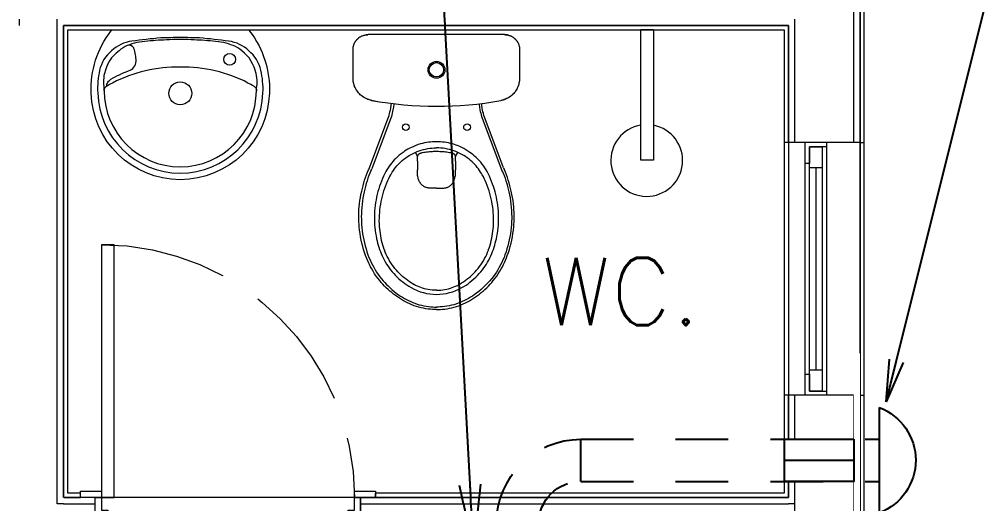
# Model space of a CAD drawing. Header units: millimetres. Extents: x 188.6 to 263.2, y 40.1 to 120.1.
# Drawn here: x 214.279 to 216.567, y 56.187 to 57.337 of the extents above; entities that cross this region are included whole.
import ezdxf

# ---------------------------------------------------------------- set-up
doc = ezdxf.new("R2010")
doc.units = ezdxf.units.MM
doc.set_wipeout_variables(frame=1)
for name, pattern in [('DASHDOT2', [0.5, 0.25, -0.125, 0, -0.125]), ('HIDDEN2', [0.1875, 0.125, -0.0625]), ('Linha Tracejada 3_1', [400, 300, -100]), ('Wipeout_Contour', [1000, 0, -1000])]:
    doc.linetypes.add(name, pattern=pattern)
for name, color, linetype in [('ARQ', 8, 'Continuous'), ('ARQ-BASE', 8, 'Continuous'), ('DET-TXT', 7, 'Continuous'), ('EXAUSTÃO-AQUECEDOR', 244, 'HIDDEN2'), ('GAS-PONTO', 202, 'Continuous'), ('GAS-TEXTO', 7, 'Continuous'), ('Janelas ARCHICAD', 7, 'Continuous'), ('Portas ARCHICAD', 7, 'Continuous'), ('SAN-EIXOS', 8, 'DASHDOT2')]:
    doc.layers.add(name, color=color, linetype=linetype)
doc.styles.add('60-100', font='romans.shx', dxfattribs={"height": 0.16})
doc.styles.add('60-50', font='romans.shx', dxfattribs={"height": 0.08})
doc.styles.add('60-75', font='romans.shx', dxfattribs={"height": 0.12})
doc.dimstyles.new('SETAS50', dxfattribs={"dimtxt": 0.08, "dimasz": 0.1, "dimexe": 0.15, "dimexo": 0, "dimgap": 0.1, "dimtad": 1, "dimzin": 10, "dimdsep": 46, "dimtxsty": '60-50', "dimblk1": 'OPEN', "dimblk2": 'OPEN', "dimsah": 1, "dimcen": 0, "dimclrd": 244, "dimclre": 8, "dimclrt": 2, "dimadec": 0, "dimazin": 0, "dimtfac": 1, "dimtix": 1, "dimtmove": 2, "dimatfit": 3, "dimldrblk": 'OPEN', "dimfxl": 0.15, "dimtolj": 1, "dimtzin": 6, "dimarcsym": 0})
doc.dimstyles.new('SETAS75', dxfattribs={"dimtxt": 0.16, "dimasz": 0.15, "dimexe": 0.15, "dimexo": 0, "dimgap": 0.1, "dimtad": 1, "dimzin": 10, "dimdsep": 46, "dimtxsty": '60-100', "dimblk1": 'OPEN', "dimblk2": 'OPEN', "dimsah": 1, "dimcen": 0, "dimclrd": 244, "dimclre": 244, "dimclrt": 7, "dimadec": 0, "dimazin": 0, "dimtfac": 1, "dimtix": 1, "dimtmove": 2, "dimatfit": 3, "dimldrblk": 'OPEN', "dimfxl": 0.15, "dimtolj": 1, "dimtzin": 6, "dimarcsym": 0})

# ---------------------------------------------------------------- blocks, each defined once
blk = doc.blocks.new('Janela 21')
at = {"layer": 'Janelas ARCHICAD', "color": 8, "linetype": 'Continuous', "lineweight": 0}
for p, q in [((-300, 80), (300, 80)), ((-300, 80), (-300, 65)), ((300, 80), (300, 65)), ((-300, 65), (-300, 0)), ((300, 65), (300, 0)), ((-300, 0), (-290, 0)), ((-300, 0), (-300, -50)), ((-300, 0), (-300, -50)), ((-290, 0), (-290, -40)), ((-290, 0), (290, 0)), ((290, -40), (290, 0)), ((290, 0), (300, 0)), ((300, 0), (300, -50)), ((300, 0), (300, -50)), ((-290, -10), (-240, -10)), ((-290, -40), (-290, -10)), ((-240, -10), (240, -10)), ((-240, -10), (-240, -40)), ((-240, -10), (240, -10)), ((240, -40), (240, -10)), ((240, -10), (290, -10)), ((290, -10), (290, -40)), ((-290, -40), (-250, -40)), ((-240, -40), (-290, -40)), ((-250, -40), (-250, -50)), ((-240, -25), (240, -25)), ((240, -40), (-240, -40)), ((290, -40), (240, -40)), ((250, -50), (250, -40)), ((250, -40), (290, -40)), ((-250, -50), (-300, -50)), ((-300, -50), (-300, -75)), ((250, -50), (-250, -50)), ((300, -50), (250, -50)), ((300, -50), (300, -75)), ((-300, -75), (-300, -90)), ((-300, -90), (300, -90)), ((300, -75), (300, -90))]:
    blk.add_line(p, q, dxfattribs=at)
blk = doc.blocks.new('Vão de Janela Simples_2')
at = {"layer": 'Janelas ARCHICAD', "color": 8, "linetype": 'Continuous', "lineweight": 0}
for p, q in [((-300, 0), (-300, 10)), ((-300, 10), (300, 10)), ((-300, 0), (300, 0)), ((300, 0), (300, 10))]:
    blk.add_line(p, q, dxfattribs=at)
blk = doc.blocks.new('Porta 21_4')
at = {"layer": 'Portas ARCHICAD', "color": 8, "linetype": 'Continuous', "lineweight": 0}
for p, q in [((270, 0), (270, 600)), ((270, 600), (300, 600)), ((300, 600), (300, 0)), ((-300, 15), (-350, 15)), ((-350, 15), (-350, 0)), ((-350, 0), (-300, 0)), ((-315, 0), (-350, 0)), ((-315, 0), (-350, 0)), ((-315, 0), (315, 0)), ((-300, 0), (-315, 0)), ((-315, 0), (-315, -120)), ((-315, -15), (-315, 0)), ((-315, -15), (-315, 0)), ((-300, 0), (-300, 15)), ((-300, -30), (-300, 0)), ((300, 0), (270, 0)), ((350, 15), (300, 15)), ((300, 15), (300, 0)), ((300, 0), (350, 0)), ((315, 0), (300, 0)), ((300, 0), (300, -30)), ((315, -120), (315, 0)), ((315, -15), (315, 0)), ((315, -15), (315, 0)), ((315, 0), (350, 0)), ((315, 0), (350, 0)), ((350, 0), (350, 15)), ((-315, -105), (-315, -15)), ((-315, -105), (-315, -15)), ((315, -105), (315, -15)), ((315, -105), (315, -15)), ((-285, -30), (-300, -30)), ((-285, -120), (-285, -30)), ((300, -30), (285, -30)), ((285, -30), (285, -120)), ((-315, -120), (-315, -105)), ((-315, -120), (-315, -105)), ((315, -120), (315, -105)), ((315, -120), (315, -105)), ((-300, -120), (-350, -120)), ((-350, -120), (-350, -135)), ((-315, -120), (-350, -120)), ((-315, -120), (-350, -120)), ((-350, -135), (-300, -135)), ((-315, -120), (-285, -120)), ((-300, -135), (-300, -120)), ((285, -120), (315, -120)), ((350, -120), (300, -120)), ((300, -120), (300, -135)), ((300, -135), (350, -135)), ((315, -120), (350, -120)), ((315, -120), (350, -120)), ((350, -135), (350, -120))]:
    blk.add_line(p, q, dxfattribs=at)
at = {"layer": 'Portas ARCHICAD', "color": 8, "linetype": 'Linha Tracejada 3_1', "lineweight": 0}
blk.add_arc((300, 0), 600, 90, 180, dxfattribs=at)
blk = doc.blocks.new('Vão de Porta Simples')
at = {"layer": 'Portas ARCHICAD', "color": 7, "linetype": 'Continuous', "lineweight": 0}
for p, q in [((-350, 0), (-350, 10)), ((350, 0), (350, 10))]:
    blk.add_line(p, q, dxfattribs=at)
blk = doc.blocks.new('Vão de Janela Simples_10')
at = {"layer": 'Janelas ARCHICAD', "color": 8, "linetype": 'Continuous', "lineweight": 0}
for p, q in [((-300, 0), (-300, -10)), ((-300, 0), (300, 0)), ((300, 0), (300, -10)), ((-300, -10), (300, -10))]:
    blk.add_line(p, q, dxfattribs=at)
blk = doc.blocks.new('arq-3pav')
at = {"layer": 'ARQ', "color": 8, "linetype": 'Continuous', "lineweight": 0}
for p, q in [((10.0971, 17.0433), (10.0971, 17.0433)), ((10.4225, 17.0437), (10.0984, 17.0437)), ((10.4224, 17.0433), (10.4224, 17.0433)), ((10.4225, 17.0437), (10.4225, 17.0433)), ((10.0623, 16.9405), (10.0623, 17.0085)), ((10.0623, 17.0085), (10.0623, 17.0085)), ((10.0623, 16.9405), (10.0623, 17.0085)), ((10.4573, 17.0085), (10.4573, 16.9401)), ((10.4573, 17.0085), (10.4573, 17.0085)), ((10.4573, 17.0085), (10.4573, 16.9401)), ((10.0623, 16.9405), (10.0623, 16.9405)), ((10.4573, 16.9401), (10.4573, 16.9401)), ((10.1063, 16.8876), (10.1063, 16.8876)), ((10.4131, 16.8871), (10.4131, 16.8872)), ((10.1012, 16.7275), (10.145, 16.8435)), ((10.4192, 16.7275), (10.3754, 16.8435)), ((10.1506, 16.8414), (10.1067, 16.7254)), ((10.3698, 16.8414), (10.4137, 16.7254)), ((10.2602, 16.7745), (10.2602, 16.7748)), ((11.1853, 16.7876), (11.1353, 16.7876)), ((10.215, 16.7544), (10.2105, 16.7642)), ((10.215, 16.747), (10.215, 16.7544)), ((10.3054, 16.7544), (10.3107, 16.7638)), ((10.3054, 16.747), (10.3054, 16.7544)), ((10.215, 16.747), (10.215, 16.7468)), ((10.215, 16.7468), (10.215, 16.747)), ((10.215, 16.7434), (10.215, 16.7468)), ((10.215, 16.7434), (10.215, 16.7229)), ((10.3054, 16.747), (10.3054, 16.7468)), ((10.3054, 16.7468), (10.3054, 16.747)), ((10.3054, 16.7434), (10.3054, 16.7468)), ((10.3054, 16.7434), (10.3054, 16.7229)), ((10.7749, 16.7453), (10.7449, 16.7453)), ((10.1496, 16.7073), (10.1497, 16.7076)), ((10.1499, 16.7074), (10.1498, 16.7071)), ((10.215, 16.7153), (10.215, 16.7229)), ((10.3054, 16.7153), (10.3054, 16.7229)), ((10.3706, 16.7071), (10.3705, 16.7074)), ((10.3708, 16.7073), (10.3707, 16.7076)), ((10.4215, 16.7236), (10.4216, 16.7236)), ((10.2602, 16.6793), (10.2446, 16.6793)), ((10.2602, 16.6793), (10.2758, 16.6793)), ((10.1369, 16.5322), (10.1368, 16.5325)), ((10.1369, 16.5325), (10.137, 16.5322)), ((10.3834, 16.5322), (10.3835, 16.5325)), ((10.3835, 16.5322), (10.3837, 16.5325)), ((10.2053, 16.4512), (10.2049, 16.4515)), ((10.205, 16.4516), (10.2054, 16.4513)), ((10.2602, 16.4367), (10.2602, 16.4368)), ((10.2602, 16.4367), (10.2602, 16.4367)), ((10.315, 16.4514), (10.3154, 16.4516)), ((10.3151, 16.4512), (10.3155, 16.4515)), ((11.1853, 16.1876), (11.1353, 16.1876))]:
    blk.add_line(p, q, dxfattribs=at)
at = {"layer": 'ARQ', "color": 8, "linetype": 'Continuous', "lineweight": 0, "flags": 128}
blk.add_lwpolyline([(9.6523, 16.7145), (9.6722, 16.7156), (9.6909, 16.7183), (9.7097, 16.7233), (9.7274, 16.7294), (9.7439, 16.7377), (9.7599, 16.747), (9.7748, 16.7581), (9.7886, 16.7702), (9.8013, 16.784), (9.8129, 16.7984), (9.8229, 16.8144), (9.8311, 16.8309), (9.8378, 16.8486), (9.8433, 16.8668), (9.8466, 16.8856), (9.8482, 16.9054), (9.8488, 16.9121), (9.8488, 16.9192), (9.8482, 16.9259), (9.8477, 16.9325), (9.8471, 16.9391), (9.846, 16.9457), (9.8449, 16.9524), (9.8438, 16.959), (9.8422, 16.9656), (9.8394, 16.9722), (9.8366, 16.9783), (9.8333, 16.9844), (9.8295, 16.9899), (9.8251, 16.9954), (9.8201, 17.0004), (9.8151, 17.0053), (9.8102, 17.0098), (9.8046, 17.0136), (9.7991, 17.0169), (9.793, 17.0202), (9.787, 17.023), (9.7804, 17.0252), (9.7737, 17.0269), (9.7671, 17.028), (9.7588, 17.0291), (9.75, 17.0302), (9.7417, 17.0313), (9.7329, 17.0324), (9.7241, 17.0335), (9.7152, 17.034), (9.7069, 17.0352), (9.6981, 17.0357), (9.6926, 17.0357), (9.6871, 17.0363), (9.681, 17.0363), (9.6755, 17.0363), (9.6694, 17.0368), (9.6639, 17.0368), (9.6578, 17.0368), (9.6523, 17.0368), (9.6468, 17.0368), (9.6407, 17.0368), (9.6352, 17.0368), (9.6297, 17.0363), (9.6236, 17.0363), (9.6181, 17.0363), (9.612, 17.0357), (9.6065, 17.0357), (9.5977, 17.0352), (9.5894, 17.034), (9.5806, 17.0335), (9.5717, 17.0324), (9.5629, 17.0313), (9.5546, 17.0302), (9.5458, 17.0291), (9.5375, 17.028), (9.5309, 17.0269), (9.5243, 17.0252), (9.5176, 17.023), (9.5116, 17.0202), (9.5055, 17.0169), (9.5, 17.0136), (9.4944, 17.0098), (9.4895, 17.0053), (9.4845, 17.0004), (9.4795, 16.9954), (9.4751, 16.9899), (9.4713, 16.9844), (9.468, 16.9783), (9.4652, 16.9722), (9.4624, 16.9656), (9.4608, 16.959), (9.4597, 16.9524), (9.4586, 16.9457), (9.4575, 16.9391), (9.4569, 16.9325), (9.4564, 16.9259), (9.4558, 16.9192), (9.4558, 16.9121), (9.4564, 16.9054), (9.458, 16.8856), (9.4613, 16.8668), (9.4669, 16.8486), (9.4735, 16.8309), (9.4818, 16.8144), (9.4917, 16.7984), (9.5033, 16.784), (9.516, 16.7702), (9.5298, 16.7581), (9.5447, 16.747), (9.5607, 16.7377), (9.5772, 16.7294), (9.5949, 16.7233), (9.6137, 16.7183), (9.6324, 16.7156)], close=True, dxfattribs=at)
for points in [[(9.8267, 16.9209), (9.8273, 16.9209), (9.8278, 16.9209), (9.8278, 16.9203), (9.8284, 16.9203), (9.8306, 16.9181), (9.8322, 16.9159), (9.8328, 16.9132), (9.8328, 16.9104), (9.8333, 16.9154), (9.8339, 16.9203), (9.8344, 16.9259), (9.8344, 16.9308), (9.8344, 16.9358), (9.8339, 16.9413), (9.8333, 16.9463), (9.8322, 16.9513), (9.83, 16.959), (9.8273, 16.9667), (9.824, 16.9744), (9.8201, 16.9816), (9.8157, 16.9882), (9.8102, 16.9943), (9.8046, 16.9998), (9.798, 17.0053), (9.7936, 17.0087), (9.7886, 17.012), (9.7831, 17.0153), (9.7781, 17.0175), (9.7726, 17.0197), (9.7671, 17.0219), (9.761, 17.0236), (9.7555, 17.0247), (9.7489, 17.0258), (9.7428, 17.0263), (9.7362, 17.0274), (9.7296, 17.028), (9.7235, 17.0285), (9.7169, 17.0291), (9.7108, 17.0296), (9.7042, 17.0302), (9.6976, 17.0307), (9.6915, 17.0307), (9.6849, 17.0313), (9.6782, 17.0313), (9.6716, 17.0318), (9.6655, 17.0318), (9.6589, 17.0318), (9.6523, 17.0318), (9.6457, 17.0318), (9.6391, 17.0318), (9.633, 17.0318), (9.6264, 17.0313), (9.6197, 17.0313), (9.6131, 17.0307), (9.607, 17.0307), (9.6004, 17.0302), (9.5938, 17.0296), (9.5877, 17.0291), (9.5811, 17.0285), (9.575, 17.028), (9.5684, 17.0274), (9.5618, 17.0263), (9.5557, 17.0258), (9.5491, 17.0247), (9.5436, 17.0236), (9.5375, 17.0219), (9.532, 17.0197), (9.5265, 17.0175), (9.5215, 17.0153), (9.5165, 17.012), (9.5116, 17.0087), (9.5071, 17.0053), (9.5005, 16.9998), (9.4944, 16.9943), (9.4895, 16.9882), (9.4845, 16.9816), (9.4806, 16.9744), (9.4773, 16.9667), (9.4746, 16.959), (9.4724, 16.9513), (9.4713, 16.9463), (9.4707, 16.9413), (9.4702, 16.9358), (9.4702, 16.9308), (9.4702, 16.9259), (9.4707, 16.9203), (9.4713, 16.9154), (9.4718, 16.9104), (9.4718, 16.9132), (9.4724, 16.9159), (9.474, 16.9181), (9.4762, 16.9203), (9.4768, 16.9203), (9.4773, 16.9209), (9.4779, 16.9209)], [(10.0623, 17.0085), (10.0624, 17.0119), (10.0629, 17.0153), (10.0638, 17.0186), (10.0649, 17.0218), (10.0664, 17.0249), (10.0681, 17.0278), (10.0702, 17.0306), (10.0725, 17.0331), (10.075, 17.0354), (10.0778, 17.0375), (10.0807, 17.0392), (10.0838, 17.0407), (10.087, 17.0418), (10.0904, 17.0427), (10.0937, 17.0432), (10.0971, 17.0433)], [(10.0623, 17.0085), (10.0623, 17.0092), (10.0623, 17.0106), (10.0624, 17.012), (10.0626, 17.0134), (10.0628, 17.0147), (10.0631, 17.0161), (10.0634, 17.0174), (10.0638, 17.0187), (10.0642, 17.02), (10.0647, 17.0213), (10.0652, 17.0226), (10.0658, 17.0238), (10.0664, 17.0251), (10.0671, 17.0263), (10.0678, 17.0274), (10.0686, 17.0286), (10.0694, 17.0297), (10.0703, 17.0307), (10.0712, 17.0318), (10.0721, 17.0328), (10.0731, 17.0338), (10.0741, 17.0347), (10.0751, 17.0356), (10.0762, 17.0364), (10.0773, 17.0372), (10.0785, 17.038), (10.0797, 17.0387), (10.0809, 17.0393), (10.0821, 17.04), (10.0833, 17.0405), (10.0846, 17.041), (10.0859, 17.0415), (10.0872, 17.0419), (10.0886, 17.0423), (10.0899, 17.0426), (10.0912, 17.0429), (10.0926, 17.0431), (10.094, 17.0432), (10.0954, 17.0433), (10.0967, 17.0433), (10.0971, 17.0433)], [(10.4224, 17.0433), (10.4258, 17.0432), (10.4292, 17.0427), (10.4325, 17.0418), (10.4357, 17.0407), (10.4388, 17.0392), (10.4418, 17.0375), (10.4445, 17.0354), (10.4471, 17.0331), (10.4494, 17.0306), (10.4514, 17.0278), (10.4532, 17.0249), (10.4546, 17.0218), (10.4558, 17.0186), (10.4566, 17.0153), (10.4571, 17.0119), (10.4573, 17.0085)], [(10.4224, 17.0433), (10.4232, 17.0433), (10.4245, 17.0433), (10.4259, 17.0432), (10.4273, 17.043), (10.4287, 17.0428), (10.43, 17.0425), (10.4313, 17.0422), (10.4327, 17.0418), (10.434, 17.0414), (10.4353, 17.0409), (10.4365, 17.0404), (10.4378, 17.0398), (10.439, 17.0392), (10.4402, 17.0385), (10.4414, 17.0378), (10.4425, 17.037), (10.4436, 17.0362), (10.4447, 17.0353), (10.4457, 17.0344), (10.4467, 17.0335), (10.4477, 17.0325), (10.4486, 17.0315), (10.4495, 17.0305), (10.4504, 17.0294), (10.4512, 17.0283), (10.4519, 17.0271), (10.4526, 17.0259), (10.4533, 17.0247), (10.4539, 17.0235), (10.4545, 17.0223), (10.455, 17.021), (10.4554, 17.0197), (10.4559, 17.0184), (10.4562, 17.0171), (10.4565, 17.0157), (10.4568, 17.0144), (10.457, 17.013), (10.4572, 17.0116), (10.4572, 17.0102), (10.4573, 17.0089), (10.4573, 17.0085)], [(9.4779, 16.9209), (9.4779, 16.9237), (9.4784, 16.9259), (9.4795, 16.9286), (9.4806, 16.9308), (9.4818, 16.933), (9.484, 16.9347), (9.4856, 16.9364), (9.4878, 16.938), (9.4928, 16.9408), (9.4978, 16.9435), (9.5033, 16.9463), (9.5082, 16.9485), (9.5138, 16.9513), (9.5193, 16.9535), (9.5243, 16.9551), (9.5298, 16.9573), (9.5336, 16.959), (9.5369, 16.9606), (9.5397, 16.9634), (9.5425, 16.9662), (9.5441, 16.9695), (9.5458, 16.9728), (9.5469, 16.9766), (9.5474, 16.9805), (9.5474, 16.9844), (9.5469, 16.9882), (9.5469, 16.9921), (9.5463, 16.996), (9.5452, 16.9998), (9.5447, 17.0037), (9.5436, 17.0076), (9.5425, 17.0109), (9.5419, 17.0114), (9.5419, 17.012), (9.5419, 17.0125), (9.5414, 17.0131), (9.5386, 17.0158), (9.5347, 17.018), (9.5309, 17.0186), (9.527, 17.018)], [(9.8267, 16.9209), (9.8234, 16.9231), (9.8201, 16.9253), (9.8168, 16.927), (9.8129, 16.9286), (9.8035, 16.9336), (9.7942, 16.938), (9.7842, 16.9419), (9.7748, 16.9457), (9.7649, 16.949), (9.755, 16.9524), (9.745, 16.9551), (9.7351, 16.9579), (9.7246, 16.9601), (9.7147, 16.9617), (9.7042, 16.9634), (9.6937, 16.9651), (9.6838, 16.9656), (9.6733, 16.9667), (9.6628, 16.9667), (9.6523, 16.9667), (9.6418, 16.9667), (9.6313, 16.9667), (9.6208, 16.9656), (9.6109, 16.9651), (9.6004, 16.9634), (9.5899, 16.9617), (9.58, 16.9601), (9.5695, 16.9579), (9.5596, 16.9551), (9.5496, 16.9524), (9.5397, 16.949), (9.5298, 16.9457), (9.5204, 16.9419), (9.5105, 16.938), (9.5011, 16.9336), (9.4917, 16.9286), (9.4878, 16.927), (9.4845, 16.9253), (9.4812, 16.9231), (9.4779, 16.9209)], [(10.1063, 16.8876), (10.1033, 16.8883), (10.1004, 16.8891), (10.0975, 16.89), (10.0947, 16.8912), (10.092, 16.8924), (10.0893, 16.8939), (10.0867, 16.8954), (10.0842, 16.8972), (10.0818, 16.899), (10.0795, 16.901), (10.0774, 16.9031), (10.0753, 16.9054), (10.0734, 16.9077), (10.0717, 16.9102), (10.07, 16.9127), (10.0685, 16.9153), (10.0672, 16.918), (10.066, 16.9208), (10.065, 16.9236), (10.0641, 16.9265), (10.0634, 16.9295), (10.0629, 16.9324), (10.0625, 16.9354), (10.0623, 16.9384), (10.0623, 16.9405)], [(10.1063, 16.8876), (10.1061, 16.8877), (10.1044, 16.888), (10.1027, 16.8884), (10.101, 16.8889), (10.0994, 16.8894), (10.0978, 16.8899), (10.0962, 16.8905), (10.0946, 16.8912), (10.0931, 16.8919), (10.0915, 16.8926), (10.09, 16.8934), (10.0885, 16.8943), (10.0871, 16.8952), (10.0856, 16.8961), (10.0843, 16.8971), (10.0829, 16.8981), (10.0816, 16.8992), (10.0803, 16.9003), (10.079, 16.9015), (10.0778, 16.9027), (10.0766, 16.9039), (10.0755, 16.9052), (10.0744, 16.9065), (10.0733, 16.9078), (10.0723, 16.9092), (10.0713, 16.9106), (10.0704, 16.912), (10.0695, 16.9135), (10.0687, 16.9149), (10.0679, 16.9165), (10.0672, 16.918), (10.0665, 16.9196), (10.0659, 16.9211), (10.0653, 16.9228), (10.0647, 16.9244), (10.0642, 16.926), (10.0638, 16.9277), (10.0634, 16.9293), (10.0631, 16.931), (10.0628, 16.9327), (10.0626, 16.9344), (10.0624, 16.9361), (10.0623, 16.9378), (10.0623, 16.9395), (10.0623, 16.9405)], [(10.4573, 16.9401), (10.4572, 16.9371), (10.4569, 16.934), (10.4565, 16.931), (10.4559, 16.9281), (10.4552, 16.9251), (10.4542, 16.9223), (10.4532, 16.9194), (10.4519, 16.9167), (10.4505, 16.914), (10.449, 16.9114), (10.4473, 16.9088), (10.4455, 16.9064), (10.4435, 16.9041), (10.4414, 16.902), (10.4392, 16.8999), (10.4369, 16.8979), (10.4345, 16.8961), (10.432, 16.8945), (10.4294, 16.8929), (10.4267, 16.8916), (10.424, 16.8903), (10.4211, 16.8893), (10.4183, 16.8884), (10.4153, 16.8876), (10.4131, 16.8872)], [(10.4573, 16.9401), (10.4573, 16.9399), (10.4573, 16.9382), (10.4572, 16.9364), (10.457, 16.9347), (10.4568, 16.933), (10.4566, 16.9313), (10.4563, 16.9297), (10.4559, 16.928), (10.4555, 16.9263), (10.4551, 16.9247), (10.4545, 16.9231), (10.454, 16.9214), (10.4534, 16.9198), (10.4527, 16.9183), (10.452, 16.9167), (10.4512, 16.9152), (10.4504, 16.9137), (10.4496, 16.9122), (10.4486, 16.9108), (10.4477, 16.9094), (10.4467, 16.908), (10.4457, 16.9066), (10.4446, 16.9053), (10.4435, 16.904), (10.4423, 16.9028), (10.4411, 16.9016), (10.4399, 16.9004), (10.4386, 16.8993), (10.4373, 16.8982), (10.4359, 16.8971), (10.4346, 16.8961), (10.4331, 16.8952), (10.4317, 16.8942), (10.4302, 16.8934), (10.4287, 16.8926), (10.4272, 16.8918), (10.4257, 16.891), (10.4241, 16.8904), (10.4225, 16.8897), (10.4209, 16.8892), (10.4193, 16.8886), (10.4176, 16.8882), (10.416, 16.8877), (10.4143, 16.8874), (10.4131, 16.8871)], [(10.145, 16.8435), (10.1465, 16.8476), (10.1477, 16.8517), (10.1489, 16.856), (10.1499, 16.8603), (10.1508, 16.8646), (10.1516, 16.869), (10.1528, 16.8762), (10.1534, 16.8803)], [(10.1593, 16.8795), (10.159, 16.8776), (10.158, 16.8715), (10.157, 16.8654), (10.1562, 16.8613), (10.1553, 16.8573), (10.1543, 16.8533), (10.1532, 16.8493), (10.152, 16.8453), (10.1506, 16.8414)], [(10.3611, 16.8793), (10.3614, 16.8776), (10.3624, 16.8715), (10.3634, 16.8654), (10.3642, 16.8613), (10.3651, 16.8573), (10.3661, 16.8533), (10.3672, 16.8493), (10.3684, 16.8453), (10.3698, 16.8414)], [(10.3754, 16.8435), (10.374, 16.8476), (10.3727, 16.8517), (10.3715, 16.856), (10.3705, 16.8603), (10.3696, 16.8646), (10.3688, 16.869), (10.3676, 16.8762), (10.367, 16.8801)], [(10.2602, 16.7895), (10.2554, 16.7894), (10.2507, 16.7891), (10.2459, 16.7887), (10.2412, 16.7882), (10.2364, 16.7874), (10.2316, 16.7865), (10.2269, 16.7854), (10.2222, 16.7841), (10.2168, 16.7824), (10.2114, 16.7805), (10.2061, 16.7784), (10.2009, 16.776), (10.1967, 16.7739), (10.1926, 16.7717), (10.1886, 16.7693), (10.1846, 16.7668), (10.1808, 16.7641), (10.1762, 16.7607), (10.1718, 16.7571), (10.1675, 16.7534), (10.1634, 16.7494), (10.1601, 16.7461), (10.157, 16.7426), (10.1539, 16.739), (10.151, 16.7353), (10.1483, 16.7315), (10.1453, 16.7272), (10.1426, 16.7228), (10.14, 16.7183), (10.1376, 16.7137)], [(10.1497, 16.7076), (10.1515, 16.7109), (10.1534, 16.7142), (10.1554, 16.7175), (10.1579, 16.7212), (10.1605, 16.7249), (10.1633, 16.7284), (10.1661, 16.7319), (10.1692, 16.7353), (10.1724, 16.7386), (10.1757, 16.7418), (10.1791, 16.7448), (10.183, 16.748), (10.1871, 16.7511), (10.1913, 16.754), (10.1956, 16.7567), (10.2, 16.7593), (10.2046, 16.7617), (10.2093, 16.7639), (10.214, 16.7659), (10.219, 16.7678), (10.2241, 16.7694), (10.2292, 16.7709), (10.2344, 16.7721), (10.2395, 16.7731), (10.2446, 16.7738), (10.2498, 16.7744), (10.255, 16.7747), (10.2602, 16.7748)], [(10.3828, 16.7137), (10.3804, 16.7183), (10.3778, 16.7228), (10.3751, 16.7272), (10.3722, 16.7315), (10.3688, 16.7361), (10.3652, 16.7405), (10.3614, 16.7448), (10.3575, 16.749), (10.3542, 16.7522), (10.3507, 16.7554), (10.3471, 16.7584), (10.3434, 16.7613), (10.3397, 16.7641), (10.3349, 16.7673), (10.3301, 16.7703), (10.3251, 16.7731), (10.3201, 16.7757), (10.3158, 16.7777), (10.3115, 16.7795), (10.3071, 16.7812), (10.3027, 16.7827), (10.2982, 16.7841), (10.2936, 16.7854), (10.289, 16.7864), (10.2843, 16.7873), (10.2796, 16.7881), (10.2748, 16.7887), (10.2699, 16.7891), (10.2651, 16.7894), (10.2602, 16.7895)], [(10.3707, 16.7076), (10.3689, 16.7109), (10.367, 16.7142), (10.365, 16.7175), (10.3625, 16.7212), (10.3599, 16.7249), (10.3571, 16.7284), (10.3543, 16.7319), (10.3512, 16.7353), (10.348, 16.7386), (10.3447, 16.7418), (10.3413, 16.7448), (10.3374, 16.748), (10.3333, 16.7511), (10.3291, 16.754), (10.3248, 16.7567), (10.3204, 16.7593), (10.3158, 16.7617), (10.3111, 16.7639), (10.3064, 16.7659), (10.3014, 16.7678), (10.2963, 16.7694), (10.2912, 16.7709), (10.286, 16.7721), (10.2809, 16.7731), (10.2758, 16.7738), (10.2706, 16.7744), (10.2654, 16.7747), (10.2602, 16.7748)], [(10.2175, 16.7593), (10.2174, 16.7592), (10.2171, 16.7589), (10.2167, 16.7586), (10.2164, 16.7582), (10.2161, 16.7577), (10.2158, 16.7571), (10.2156, 16.7565), (10.2154, 16.7559), (10.2152, 16.7552), (10.215, 16.7544), (10.215, 16.7544)], [(10.2255, 16.7626), (10.2252, 16.7626), (10.2244, 16.7624), (10.2237, 16.7622), (10.223, 16.762), (10.2223, 16.7618), (10.2216, 16.7615), (10.221, 16.7613), (10.2203, 16.761), (10.2197, 16.7607), (10.2191, 16.7604), (10.2185, 16.76), (10.218, 16.7597), (10.2175, 16.7593)], [(10.2602, 16.7659), (10.2589, 16.7659), (10.2559, 16.7659), (10.2527, 16.7658), (10.2496, 16.7656), (10.2465, 16.7654), (10.2433, 16.7651), (10.2401, 16.7648), (10.2369, 16.7644), (10.2337, 16.764), (10.2304, 16.7635), (10.2271, 16.7629), (10.2255, 16.7627)], [(10.2949, 16.7627), (10.2945, 16.7627), (10.2912, 16.7633), (10.2879, 16.7638), (10.2846, 16.7643), (10.2813, 16.7647), (10.2781, 16.765), (10.2748, 16.7653), (10.2716, 16.7655), (10.2685, 16.7657), (10.2653, 16.7658), (10.2622, 16.7659), (10.2602, 16.7659)], [(10.3029, 16.7593), (10.3026, 16.7595), (10.3021, 16.7599), (10.3015, 16.7602), (10.3009, 16.7606), (10.3003, 16.7609), (10.2996, 16.7612), (10.299, 16.7615), (10.2983, 16.7617), (10.2976, 16.762), (10.2969, 16.7622), (10.2961, 16.7624), (10.2954, 16.7625), (10.2949, 16.7626)], [(10.3054, 16.7544), (10.3053, 16.7552), (10.305, 16.7559), (10.3048, 16.7566), (10.3045, 16.7572), (10.3042, 16.7578), (10.3039, 16.7582), (10.3036, 16.7587), (10.3033, 16.759), (10.3029, 16.7593), (10.3029, 16.7593)], [(10.215, 16.747), (10.215, 16.747)], [(10.3054, 16.747), (10.3054, 16.747)], [(10.0827, 16.6717), (10.0843, 16.6783), (10.086, 16.6849), (10.0878, 16.6915), (10.0898, 16.6981), (10.092, 16.7046), (10.0943, 16.711), (10.0967, 16.717), (10.0992, 16.7229)], [(10.1047, 16.7204), (10.1022, 16.7147), (10.0999, 16.7089), (10.0976, 16.7026), (10.0955, 16.6963), (10.0936, 16.6899), (10.0918, 16.6834), (10.0901, 16.6769), (10.0885, 16.6703)], [(10.1376, 16.7137), (10.1348, 16.7078), (10.1321, 16.7018), (10.1296, 16.6958), (10.1273, 16.6897), (10.1251, 16.6836), (10.1231, 16.6774), (10.1213, 16.671), (10.1196, 16.6645), (10.1181, 16.658), (10.1168, 16.6514), (10.1156, 16.6448), (10.1147, 16.6381), (10.114, 16.6317), (10.1134, 16.6252), (10.113, 16.6186), (10.1128, 16.6121), (10.1128, 16.6056), (10.113, 16.5991), (10.1134, 16.5924), (10.1139, 16.5857), (10.1147, 16.579), (10.1156, 16.5723), (10.1168, 16.5657), (10.1181, 16.5591), (10.1193, 16.554), (10.1206, 16.5489), (10.122, 16.5439), (10.1236, 16.5389), (10.1252, 16.5339), (10.127, 16.5289)], [(10.1368, 16.5325), (10.1364, 16.5336), (10.1346, 16.5388), (10.1329, 16.5441), (10.1315, 16.5494), (10.1301, 16.5548), (10.1289, 16.5602), (10.1279, 16.5657), (10.127, 16.5713), (10.1262, 16.5769), (10.1256, 16.5825), (10.1251, 16.5881), (10.1248, 16.5948), (10.1246, 16.6014), (10.1247, 16.6081), (10.125, 16.6148), (10.1254, 16.6215), (10.126, 16.6279), (10.1268, 16.6343), (10.1278, 16.6408), (10.129, 16.6471), (10.1303, 16.6535), (10.1318, 16.6598), (10.1335, 16.6662), (10.1354, 16.6726), (10.1375, 16.6789), (10.1398, 16.6852), (10.1423, 16.6914), (10.1449, 16.6975), (10.1472, 16.7024), (10.1496, 16.7073)], [(10.1496, 16.7073), (10.1497, 16.7072), (10.1498, 16.7071), (10.1498, 16.7071)], [(10.15, 16.7074), (10.1499, 16.7074), (10.1499, 16.7075), (10.1497, 16.7076)], [(10.2286, 16.6843), (10.2269, 16.6857), (10.2253, 16.6872), (10.2238, 16.6888), (10.2224, 16.6905), (10.2211, 16.6923), (10.22, 16.6942), (10.219, 16.6961), (10.2181, 16.6981), (10.2171, 16.7009), (10.2164, 16.7037), (10.2157, 16.7066), (10.2153, 16.7095), (10.2151, 16.7124), (10.215, 16.7153)], [(10.2918, 16.6843), (10.2935, 16.6857), (10.2951, 16.6872), (10.2966, 16.6888), (10.298, 16.6905), (10.2993, 16.6923), (10.3004, 16.6942), (10.3014, 16.6961), (10.3023, 16.6981), (10.3033, 16.7009), (10.3041, 16.7037), (10.3047, 16.7066), (10.3051, 16.7095), (10.3053, 16.7124), (10.3054, 16.7153)], [(10.3705, 16.7074), (10.3705, 16.7074), (10.3705, 16.7074), (10.3706, 16.7075), (10.3707, 16.7076)], [(10.3708, 16.7073), (10.3707, 16.7072), (10.3707, 16.7071), (10.3706, 16.7071)], [(10.3837, 16.5325), (10.384, 16.5336), (10.3858, 16.5388), (10.3875, 16.5441), (10.389, 16.5494), (10.3903, 16.5548), (10.3915, 16.5602), (10.3925, 16.5657), (10.3934, 16.5713), (10.3942, 16.5769), (10.3948, 16.5825), (10.3953, 16.5881), (10.3956, 16.5948), (10.3958, 16.6014), (10.3957, 16.6081), (10.3955, 16.6148), (10.395, 16.6215), (10.3944, 16.6279), (10.3936, 16.6343), (10.3926, 16.6408), (10.3915, 16.6471), (10.3901, 16.6535), (10.3886, 16.6598), (10.3869, 16.6662), (10.385, 16.6726), (10.3829, 16.6789), (10.3806, 16.6852), (10.3781, 16.6914), (10.3755, 16.6975), (10.3732, 16.7024), (10.3708, 16.7073)], [(10.3934, 16.5289), (10.3952, 16.5338), (10.3968, 16.5388), (10.3984, 16.5438), (10.3998, 16.5489), (10.4011, 16.554), (10.4023, 16.5591), (10.4036, 16.5655), (10.4047, 16.5719), (10.4057, 16.5784), (10.4064, 16.5849), (10.407, 16.5914), (10.4074, 16.5979), (10.4076, 16.6046), (10.4076, 16.6113), (10.4074, 16.6181), (10.407, 16.6248), (10.4065, 16.6315), (10.4057, 16.6381), (10.4048, 16.6446), (10.4037, 16.651), (10.4025, 16.6574), (10.401, 16.6638), (10.3994, 16.6701), (10.3976, 16.6763), (10.3956, 16.6827), (10.3934, 16.689), (10.391, 16.6953), (10.3885, 16.7015), (10.3857, 16.7076), (10.3828, 16.7137)], [(10.4157, 16.7204), (10.4182, 16.7147), (10.4205, 16.7089), (10.4228, 16.7026), (10.4249, 16.6963), (10.4268, 16.6899), (10.4286, 16.6834), (10.4303, 16.6769), (10.4319, 16.6703)], [(10.4377, 16.6717), (10.4361, 16.6783), (10.4344, 16.6849), (10.4326, 16.6915), (10.4306, 16.6981), (10.4284, 16.7046), (10.4261, 16.711), (10.4237, 16.717), (10.4212, 16.7229)], [(10.2446, 16.6793), (10.2424, 16.6794), (10.2403, 16.6797), (10.2382, 16.68), (10.2362, 16.6806), (10.2346, 16.6811), (10.233, 16.6818), (10.2315, 16.6826), (10.2301, 16.6834), (10.2286, 16.6843)], [(10.2758, 16.6793), (10.278, 16.6794), (10.2801, 16.6797), (10.2822, 16.68), (10.2842, 16.6806), (10.2858, 16.6811), (10.2874, 16.6818), (10.2889, 16.6826), (10.2904, 16.6834), (10.2918, 16.6843)], [(10.0759, 16.6109), (10.0759, 16.615), (10.076, 16.6192), (10.0761, 16.6233), (10.0763, 16.6274), (10.0769, 16.6349), (10.0776, 16.6422), (10.0786, 16.6496), (10.0798, 16.657), (10.0811, 16.6644), (10.0827, 16.6717)], [(10.0885, 16.6703), (10.087, 16.6631), (10.0856, 16.6558), (10.0844, 16.6484), (10.0835, 16.641), (10.0828, 16.6335), (10.0822, 16.626), (10.0819, 16.6184), (10.0818, 16.6109)], [(10.4319, 16.6703), (10.4335, 16.6631), (10.4348, 16.6558), (10.436, 16.6484), (10.4369, 16.641), (10.4377, 16.6335), (10.4382, 16.626), (10.4385, 16.6184), (10.4386, 16.6109)], [(10.4446, 16.6109), (10.4445, 16.615), (10.4444, 16.6192), (10.4443, 16.6233), (10.4441, 16.6274), (10.4435, 16.6349), (10.4428, 16.6422), (10.4418, 16.6496), (10.4407, 16.657), (10.4393, 16.6644), (10.4377, 16.6717)], [(10.2602, 16.3909), (10.2555, 16.391), (10.2508, 16.3912), (10.2461, 16.3916), (10.2405, 16.3922), (10.235, 16.393), (10.2295, 16.394), (10.224, 16.3952), (10.2186, 16.3966), (10.213, 16.3982), (10.2075, 16.4001), (10.2021, 16.4021), (10.1967, 16.4044), (10.1915, 16.4068), (10.1865, 16.4093), (10.1816, 16.412), (10.1768, 16.4148), (10.1721, 16.4178), (10.1675, 16.4209), (10.1629, 16.4242), (10.1583, 16.4276), (10.1539, 16.4312), (10.1495, 16.4349), (10.1453, 16.4387), (10.1411, 16.4427), (10.137, 16.4468), (10.133, 16.4511), (10.1291, 16.4554), (10.1254, 16.4599), (10.1212, 16.4652), (10.1173, 16.4706), (10.1135, 16.4761), (10.1099, 16.4818), (10.1065, 16.4876), (10.1037, 16.4926), (10.1011, 16.4977), (10.0986, 16.5029), (10.0963, 16.5082), (10.0941, 16.5135), (10.0921, 16.5189), (10.0895, 16.5261), (10.0872, 16.5335), (10.0851, 16.5409), (10.0832, 16.5484), (10.0815, 16.5559), (10.0801, 16.5634), (10.0788, 16.5713), (10.0777, 16.5791), (10.0769, 16.587), (10.0765, 16.5929), (10.0761, 16.5989), (10.0759, 16.6049), (10.0759, 16.6109)], [(10.0818, 16.6109), (10.0819, 16.607), (10.0821, 16.5998), (10.0825, 16.5926), (10.0831, 16.5854), (10.0839, 16.5782), (10.0849, 16.571), (10.086, 16.5639), (10.0875, 16.5566), (10.0891, 16.5494), (10.0909, 16.5422), (10.093, 16.535), (10.0952, 16.5279), (10.0977, 16.5209), (10.1, 16.5148), (10.1025, 16.5088), (10.1052, 16.5029), (10.1081, 16.4971), (10.1112, 16.4913), (10.1146, 16.4855), (10.1181, 16.4799), (10.1219, 16.4743), (10.1259, 16.4689), (10.13, 16.4637), (10.1336, 16.4593), (10.1374, 16.4551), (10.1412, 16.4509), (10.1452, 16.4469), (10.1493, 16.443), (10.1544, 16.4385), (10.1596, 16.4342), (10.1649, 16.4301), (10.1704, 16.4262), (10.1749, 16.4231), (10.1796, 16.4201), (10.1843, 16.4173), (10.1892, 16.4146), (10.1941, 16.4121), (10.199, 16.4099), (10.2039, 16.4078), (10.209, 16.4058), (10.2141, 16.4041), (10.2193, 16.4025), (10.2247, 16.4011), (10.2301, 16.3999), (10.2356, 16.3989), (10.2411, 16.3981), (10.2467, 16.3975), (10.2512, 16.3971), (10.2557, 16.3969), (10.2602, 16.3968)], [(10.2602, 16.3909), (10.2649, 16.391), (10.2696, 16.3912), (10.2743, 16.3916), (10.2799, 16.3922), (10.2854, 16.393), (10.2909, 16.394), (10.2964, 16.3952), (10.3019, 16.3966), (10.3074, 16.3982), (10.3129, 16.4001), (10.3183, 16.4021), (10.3237, 16.4044), (10.329, 16.4068), (10.3339, 16.4093), (10.3388, 16.412), (10.3436, 16.4148), (10.3483, 16.4178), (10.3529, 16.4209), (10.3575, 16.4242), (10.3621, 16.4276), (10.3665, 16.4312), (10.3709, 16.4349), (10.3751, 16.4387), (10.3793, 16.4427), (10.3834, 16.4468), (10.3874, 16.4511), (10.3913, 16.4554), (10.395, 16.4599), (10.3992, 16.4652), (10.4032, 16.4706), (10.4069, 16.4761), (10.4105, 16.4818), (10.4139, 16.4876), (10.4167, 16.4926), (10.4193, 16.4977), (10.4218, 16.5029), (10.4241, 16.5082), (10.4263, 16.5135), (10.4283, 16.5189), (10.4309, 16.5261), (10.4332, 16.5335), (10.4353, 16.5409), (10.4372, 16.5484), (10.4389, 16.5559), (10.4403, 16.5634), (10.4416, 16.5713), (10.4427, 16.5791), (10.4435, 16.587), (10.4439, 16.5929), (10.4443, 16.5989), (10.4445, 16.6049), (10.4446, 16.6109)], [(10.4386, 16.6109), (10.4386, 16.607), (10.4384, 16.5998), (10.438, 16.5926), (10.4374, 16.5854), (10.4366, 16.5782), (10.4356, 16.571), (10.4344, 16.5639), (10.4329, 16.5566), (10.4313, 16.5494), (10.4295, 16.5422), (10.4274, 16.535), (10.4252, 16.5279), (10.4227, 16.5209), (10.4204, 16.5148), (10.4179, 16.5088), (10.4152, 16.5029), (10.4123, 16.4971), (10.4092, 16.4913), (10.4058, 16.4855), (10.4023, 16.4799), (10.3985, 16.4743), (10.3946, 16.4689), (10.3904, 16.4637), (10.3868, 16.4593), (10.383, 16.4551), (10.3792, 16.4509), (10.3752, 16.4469), (10.3711, 16.443), (10.366, 16.4385), (10.3608, 16.4342), (10.3555, 16.4301), (10.35, 16.4262), (10.3455, 16.4231), (10.3408, 16.4201), (10.3361, 16.4173), (10.3313, 16.4146), (10.3264, 16.4121), (10.3215, 16.4099), (10.3165, 16.4078), (10.3114, 16.4058), (10.3063, 16.4041), (10.3012, 16.4025), (10.2958, 16.4011), (10.2903, 16.3999), (10.2848, 16.3989), (10.2793, 16.3981), (10.2738, 16.3975), (10.2692, 16.3971), (10.2647, 16.3969), (10.2602, 16.3968)], [(10.127, 16.5289), (10.129, 16.5238), (10.1312, 16.5187), (10.1336, 16.5137), (10.1361, 16.5088), (10.1388, 16.504), (10.1417, 16.4991), (10.1448, 16.4944), (10.148, 16.4897), (10.1514, 16.4852), (10.155, 16.4808), (10.1588, 16.4764), (10.1627, 16.4721), (10.1668, 16.468), (10.1711, 16.464), (10.1754, 16.4602), (10.1801, 16.4564), (10.1849, 16.4528), (10.1898, 16.4493), (10.1949, 16.4461), (10.2, 16.443)], [(10.1368, 16.5325), (10.1369, 16.5326), (10.1369, 16.5326)], [(10.1369, 16.5322), (10.137, 16.5322), (10.137, 16.5323), (10.137, 16.5322)], [(10.2049, 16.4515), (10.2005, 16.4541), (10.1962, 16.4569), (10.192, 16.4598), (10.1879, 16.4628), (10.1839, 16.466), (10.1799, 16.4694), (10.176, 16.473), (10.1722, 16.4767), (10.1686, 16.4805), (10.165, 16.4844), (10.1615, 16.4886), (10.1581, 16.493), (10.1549, 16.4975), (10.1518, 16.5021), (10.149, 16.5068), (10.1461, 16.5118), (10.1435, 16.5169), (10.141, 16.522), (10.1388, 16.5273), (10.1369, 16.5322)], [(10.3155, 16.4515), (10.3199, 16.4541), (10.3242, 16.4569), (10.3284, 16.4598), (10.3326, 16.4628), (10.3366, 16.466), (10.3406, 16.4694), (10.3445, 16.473), (10.3482, 16.4767), (10.3519, 16.4805), (10.3554, 16.4844), (10.3589, 16.4886), (10.3623, 16.493), (10.3655, 16.4975), (10.3686, 16.5021), (10.3715, 16.5068), (10.3743, 16.5118), (10.3769, 16.5169), (10.3794, 16.522), (10.3816, 16.5273), (10.3835, 16.5322)], [(10.3204, 16.443), (10.3254, 16.446), (10.3303, 16.4491), (10.335, 16.4524), (10.3397, 16.4559), (10.3442, 16.4596), (10.3488, 16.4635), (10.3532, 16.4676), (10.3574, 16.4718), (10.3615, 16.4762), (10.3654, 16.4808), (10.369, 16.4852), (10.3724, 16.4898), (10.3756, 16.4943), (10.3786, 16.4989), (10.3815, 16.5036), (10.3841, 16.5085), (10.3867, 16.5134), (10.3891, 16.5185), (10.3914, 16.5237), (10.3934, 16.5289)], [(10.3835, 16.5322), (10.3835, 16.5322), (10.3834, 16.5323), (10.3834, 16.5322)], [(10.3837, 16.5325), (10.3835, 16.5326), (10.3835, 16.5326)], [(10.2049, 16.4515), (10.2049, 16.4516), (10.205, 16.4516), (10.205, 16.4516)], [(10.2053, 16.4512), (10.2054, 16.4514)], [(10.2602, 16.4367), (10.2567, 16.4367), (10.2532, 16.4369), (10.2496, 16.4372), (10.2451, 16.4377), (10.2405, 16.4384), (10.236, 16.4393), (10.2315, 16.4404), (10.2273, 16.4417), (10.223, 16.4431), (10.2189, 16.4447), (10.2148, 16.4464), (10.2108, 16.4483), (10.208, 16.4497), (10.2053, 16.4512)], [(10.2602, 16.4367), (10.2637, 16.4367), (10.2673, 16.4369), (10.2708, 16.4372), (10.2753, 16.4377), (10.2799, 16.4384), (10.2844, 16.4393), (10.2889, 16.4404), (10.2931, 16.4417), (10.2974, 16.4431), (10.3015, 16.4447), (10.3056, 16.4464), (10.3097, 16.4483), (10.3124, 16.4497), (10.3151, 16.4512)], [(10.3151, 16.4512), (10.315, 16.4514)], [(10.3155, 16.4515), (10.3155, 16.4516), (10.3155, 16.4516), (10.3154, 16.4516)]]:
    blk.add_lwpolyline(points, dxfattribs=at)
at = {"layer": 'ARQ', "color": 8, "linetype": 'Continuous', "lineweight": 0}
for centre, radius in [((9.7694, 16.9849), 0.0139), ((10.2602, 16.9601), 0.02), ((10.2602, 16.9601), 0.017), ((9.6523, 16.9042), 0.0271), ((10.1876, 16.824), 0.00801), ((10.3328, 16.824), 0.00801)]:
    blk.add_circle(centre, radius, dxfattribs=at)
for centre, radius, start, end in [((10.0984, 17.0185), 0.0251, 89.9975, 101.7343), ((10.4225, 17.0185), 0.0252, 75.4972, 90.0015), ((10.4225, 17.0186), 0.025, 72.4433, 75.4868), ((9.6523, 16.9104), 0.1805, 180, 0), ((10.261, 17.7228), 0.8493, 259.504, 280.3175), ((10.261, 17.7228), 0.8494, 259.504, 280.3175), ((10.7591, 16.7448), 0.0851, 99.6162, 79.3211), ((10.0248, 16.757), 0.0819, 335.3949, 338.8845), ((10.4957, 16.757), 0.0819, 201.1155, 204.6051), ((10.0275, 16.7553), 0.0848, 335.6518, 339.2799), ((10.4929, 16.7553), 0.0848, 200.7201, 204.3482), ((10.2602, 16.5483), 0.1213, 240.2551, 270.0007), ((10.2602, 16.5483), 0.1213, 269.9993, 299.7449)]:
    blk.add_arc(centre, radius, start, end, dxfattribs=at)
at = {"color": 8, "linetype": 'Wipeout_Contour', "lineweight": 0, "ltscale": 49202.797596}
blk.add_wipeout([(11.2653, 18.875), (11.2503, 18.875), (11.2503, 16.7876), (11.2653, 16.7876)], dxfattribs=at).dxf.layer = 'ARQ'
at = {"color": 8, "linetype": 'Wipeout_Contour', "lineweight": 0, "ltscale": 52028.932085}
blk.add_wipeout([(9.3603, 17.08), (9.2703, 17.08), (9.2703, 17.065), (9.3603, 17.065)], dxfattribs=at).dxf.layer = 'ARQ'
at = {"color": 8, "linetype": 'Wipeout_Contour', "lineweight": 0, "ltscale": 46703.477363}
blk.add_wipeout([(11.0953, 17.065), (11.0953, 16.7876), (11.1103, 16.7876), (11.1103, 17.065)], dxfattribs=at).dxf.layer = 'ARQ'
at = {"color": 8, "linetype": 'Wipeout_Contour', "lineweight": 0, "ltscale": 42066.98276}
blk.add_wipeout([(11.2503, 16.1876), (11.2503, 14.77), (11.2653, 14.77), (11.2653, 16.1876)], dxfattribs=at).dxf.layer = 'ARQ'
at = {"color": 8, "linetype": 'Wipeout_Contour', "lineweight": 0, "ltscale": 48550.228638}
blk.add_wipeout([(9.3753, 15.84), (9.4503, 15.84), (9.4503, 15.93), (9.3753, 15.93)], dxfattribs=at).dxf.layer = 'ARQ'
at = {"color": 8, "linetype": 'Wipeout_Contour', "lineweight": 0, "ltscale": 43765.191785}
blk.add_wipeout([(11.0953, 15.945), (11.0953, 15.93), (11.1103, 15.93), (11.1103, 15.945)], dxfattribs=at).dxf.layer = 'ARQ'
at = {"layer": 'ARQ', "color": 8, "linetype": 'Continuous', "lineweight": 0}
for p, q in [((11.2503, 16.7876), (11.2503, 18.89)), ((9.2703, 17.08), (9.2703, 17.065)), ((11.1103, 16.7876), (11.0953, 16.7876)), ((11.1353, 16.7876), (11.1103, 16.7876)), ((11.2503, 16.7876), (11.1853, 16.7876)), ((11.2653, 16.7876), (11.2503, 16.7876)), ((11.2503, 16.1876), (11.1853, 16.1876)), ((11.2503, 14.755), (11.2503, 16.1876)), ((11.2653, 16.1876), (11.2503, 16.1876)), ((11.1103, 15.93), (11.0953, 15.93)), ((11.1103, 15.84), (11.1103, 15.93))]:
    blk.add_line(p, q, dxfattribs=at)
at = {"layer": 'ARQ', "color": 8, "linetype": 'Continuous', "lineweight": 0, "flags": 128}
for points in [[(11.2753, 16.7876), (11.2753, 20.215)], [(11.2653, 20.205), (11.2653, 16.7876)], [(11.2653, 20.205), (11.2653, 16.7876)], [(11.2753, 16.7876), (11.2753, 20.205)], [(11.2653, 16.7876), (11.2653, 18.875)], [(11.2653, 14.77), (11.2653, 16.1876)], [(11.2653, 16.1876), (11.2653, 15.7001)], [(11.2653, 16.1876), (11.2653, 15.7001)], [(11.2753, 15.7001), (11.2753, 16.1876)], [(11.2753, 15.7001), (11.2753, 16.1876)]]:
    blk.add_lwpolyline(points, dxfattribs=at)
blk.add_lwpolyline([(11.2753, 17.13), (12.9453, 17.13), (12.9453, 15.7701), (11.2753, 15.7701)], close=True, dxfattribs=at)
at = {"layer": 'ARQ', "color": 8, "linetype": 'Continuous', "lineweight": 0, "xscale": -0.001, "yscale": 0.001, "rotation": 269.9999986182883}
blk.add_blockref('Vão de Janela Simples_2', (11.2653, 16.4876), dxfattribs=at)
blk.add_blockref('Vão de Janela Simples_2', (11.2653, 16.4876), dxfattribs=at)
at = {"color": 8, "linetype": 'Wipeout_Contour', "lineweight": 0, "ltscale": 51877.957588}
blk.add_wipeout([(9.3753, 17.08), (9.3603, 17.08), (9.3603, 17.065), (9.3753, 17.065)], dxfattribs=at).dxf.layer = 'ARQ'
at = {"color": 8, "linetype": 'Wipeout_Contour', "lineweight": 0, "ltscale": 47148.947068}
blk.add_wipeout([(11.0953, 17.08), (11.0953, 17.065), (11.1103, 17.065), (11.1103, 17.08)], dxfattribs=at).dxf.layer = 'ARQ'
at = {"color": 8, "linetype": 'Wipeout_Contour', "lineweight": 0, "ltscale": 44140.008968}
blk.add_wipeout([(11.0953, 15.945), (11.1103, 15.945), (11.1103, 16.1876), (11.0953, 16.1876)], dxfattribs=at).dxf.layer = 'ARQ'
at = {"color": 8, "linetype": 'Wipeout_Contour', "lineweight": 0, "ltscale": 48686.120097}
blk.add_wipeout([(9.3753, 15.945), (9.3753, 15.93), (9.4503, 15.93), (9.4503, 15.945)], dxfattribs=at).dxf.layer = 'ARQ'
at = {"layer": 'ARQ', "color": 8, "linetype": 'Continuous', "lineweight": 0}
for p, q in [((9.3603, 17.065), (9.3603, 17.08)), ((11.1103, 17.065), (11.1103, 17.08)), ((11.1103, 16.7876), (11.1103, 17.065)), ((11.1103, 16.1876), (11.0953, 16.1876)), ((11.1103, 15.945), (11.1103, 16.1876)), ((11.1353, 16.1876), (11.1103, 16.1876)), ((9.3753, 15.93), (9.4503, 15.93)), ((9.4503, 15.945), (9.4153, 15.945)), ((9.4503, 15.93), (9.4503, 15.945)), ((9.4503, 15.84), (9.4503, 15.93)), ((11.1103, 15.93), (11.1103, 15.945))]:
    blk.add_line(p, q, dxfattribs=at)
at = {"layer": 'ARQ', "color": 8, "linetype": 'Continuous', "lineweight": 0, "flags": 128}
for points in [[(11.0953, 17.065), (11.0953, 16.7876)], [(11.0953, 16.1876), (11.0953, 15.945)], [(9.4153, 15.955), (9.3853, 15.955)], [(9.4503, 15.945), (9.3753, 15.945)], [(9.3753, 15.945), (9.4153, 15.945)]]:
    blk.add_lwpolyline(points, dxfattribs=at)
at = {"layer": 'ARQ', "color": 8, "linetype": 'Continuous', "lineweight": 0, "xscale": 0.001, "yscale": 0.001, "rotation": 270}
for name, p in [('Vão de Janela Simples_10', (11.0953, 16.4876)), ('Janela 21', (11.1853, 16.4876))]:
    blk.add_blockref(name, p, dxfattribs=at)
at = {"color": 8, "linetype": 'Wipeout_Contour', "lineweight": 0, "ltscale": 45090.311514}
blk.add_wipeout([(10.0803, 15.84), (11.0953, 15.84), (11.0953, 15.93), (10.0803, 15.93)], dxfattribs=at).dxf.layer = 'ARQ'
at = {"color": 8, "linetype": 'Wipeout_Contour', "lineweight": 0, "ltscale": 49512.392168}
blk.add_wipeout([(9.3753, 17.065), (11.0953, 17.065), (11.0953, 17.08), (9.3753, 17.08)], dxfattribs=at).dxf.layer = 'ARQ'
at = {"color": 8, "linetype": 'Wipeout_Contour', "lineweight": 0, "ltscale": 32988.432332}
blk.add_wipeout([(11.2653, 15.6297), (11.2503, 15.6297), (11.2503, 16.2873), (11.2653, 16.2873)], dxfattribs=at).dxf.layer = 'ARQ'
at = {"color": 8, "linetype": 'Wipeout_Contour', "lineweight": 0, "ltscale": 45236.772435}
blk.add_wipeout([(10.0803, 15.945), (10.0803, 15.93), (11.0953, 15.93), (11.0953, 15.945)], dxfattribs=at).dxf.layer = 'ARQ'
at = {"layer": 'ARQ', "color": 8, "linetype": 'Continuous', "lineweight": 0}
for p, q in [((9.4939, 17.055), (9.8107, 17.055)), ((10.7449, 16.7453), (10.7449, 17.0548)), ((10.7749, 17.0548), (10.7449, 17.0548)), ((10.7749, 17.0548), (10.7749, 16.7453)), ((10.0803, 15.945), (10.1153, 15.945)), ((10.0803, 15.93), (10.0803, 15.945)), ((10.0803, 15.93), (11.0953, 15.93)), ((10.0803, 15.84), (10.0803, 15.93))]:
    blk.add_line(p, q, dxfattribs=at)
at = {"layer": 'ARQ', "color": 8, "linetype": 'Continuous', "lineweight": 0, "flags": 128}
for points in [[(9.3753, 17.065), (11.0953, 17.065)], [(11.0953, 17.065), (9.3753, 17.065)], [(9.3753, 17.065), (9.3753, 15.945)], [(9.3853, 17.055), (11.0853, 17.055)], [(9.3853, 15.955), (9.3853, 17.055)], [(9.6523, 16.699), (9.6308, 16.7001), (9.6104, 16.7034), (9.5905, 16.7084), (9.5712, 16.7156), (9.553, 16.7239), (9.5358, 16.7343), (9.5198, 16.7459), (9.5049, 16.7592), (9.4911, 16.7741), (9.479, 16.7895), (9.4685, 16.8066), (9.4591, 16.8249), (9.4519, 16.8436), (9.4464, 16.8635), (9.4426, 16.8839), (9.4409, 16.9049), (9.4409, 16.9148), (9.4409, 16.9248), (9.4415, 16.9347), (9.4426, 16.9441), (9.4442, 16.954), (9.4464, 16.9634), (9.4486, 16.9733), (9.4514, 16.9827), (9.4547, 16.9915), (9.458, 17.0009), (9.4619, 17.0098), (9.4663, 17.0186), (9.4713, 17.0269), (9.4762, 17.0357), (9.4818, 17.044), (9.4878, 17.0517), (9.4889, 17.0534), (9.49, 17.0545), (9.4917, 17.055), (9.4939, 17.055)], [(9.8107, 17.055), (9.8129, 17.055), (9.8146, 17.0545), (9.8157, 17.0534), (9.8168, 17.0517), (9.8229, 17.044), (9.8284, 17.0357), (9.8333, 17.0269), (9.8383, 17.0186), (9.8427, 17.0098), (9.8466, 17.0009), (9.8499, 16.9915), (9.8532, 16.9827), (9.856, 16.9733), (9.8582, 16.9634), (9.8604, 16.954), (9.862, 16.9441), (9.8631, 16.9347), (9.8637, 16.9248), (9.8637, 16.9148), (9.8637, 16.9049), (9.862, 16.8839), (9.8582, 16.8635), (9.8527, 16.8436), (9.8455, 16.8249), (9.8361, 16.8066), (9.8256, 16.7895), (9.8135, 16.7741), (9.7997, 16.7592), (9.7848, 16.7459), (9.7688, 16.7343), (9.7511, 16.7239), (9.7329, 16.7156), (9.7141, 16.7084), (9.6942, 16.7034), (9.6733, 16.7001), (9.6523, 16.699)], [(11.0853, 17.055), (11.0853, 16.7876)], [(11.0953, 16.7876), (11.0953, 17.065)], [(11.0853, 16.1876), (11.0853, 15.955)], [(11.0953, 15.945), (11.0953, 16.1876)], [(11.0853, 15.955), (10.1153, 15.955)], [(11.0953, 15.945), (10.0803, 15.945)], [(10.1153, 15.945), (11.0953, 15.945)]]:
    blk.add_lwpolyline(points, dxfattribs=at)
at = {"layer": 'ARQ', "color": 8, "linetype": 'Continuous', "lineweight": 0, "xscale": -0.001, "yscale": 0.001}
for name in ['Porta 21_4', 'Vão de Porta Simples']:
    blk.add_blockref(name, (9.7653, 15.945), dxfattribs=at)
at = {"color": 8, "linetype": 'Wipeout_Contour', "lineweight": 0, "ltscale": 48823.060971}
blk.add_wipeout([(9.3603, 15.945), (9.3603, 15.93), (9.3753, 15.93), (9.3753, 15.945)], dxfattribs=at).dxf.layer = 'ARQ'
at = {"color": 8, "linetype": 'Wipeout_Contour', "lineweight": 0, "ltscale": 50349.812158}
blk.add_wipeout([(9.3753, 15.945), (9.3753, 17.065), (9.3603, 17.065), (9.3603, 15.945)], dxfattribs=at).dxf.layer = 'ARQ'
at = {"layer": 'ARQ', "color": 8, "linetype": 'Continuous', "lineweight": 0, "flags": 128}
blk.add_lwpolyline([(9.3753, 15.945), (9.3753, 17.065)], dxfattribs=at)
at = {"color": 8, "linetype": 'Wipeout_Contour', "lineweight": 0, "ltscale": 50486.123431}
blk.add_wipeout([(9.3603, 15.93), (9.3603, 17.065), (9.2703, 17.065), (9.2703, 15.93)], dxfattribs=at).dxf.layer = 'ARQ'
at = {"layer": 'ARQ', "color": 8, "linetype": 'Continuous', "lineweight": 0}
for p, q in [((9.3603, 15.93), (9.3603, 17.065)), ((9.3753, 15.93), (9.3603, 15.93))]:
    blk.add_line(p, q, dxfattribs=at)
blk = doc.blocks.new('*U102')
blk.add_wipeout([(-0.0146, 0.05), (-0.0146, -0.05), (0.15, -0.05), (0.15, 0.05)])
blk.add_lwpolyline([(-0.0146, 0.05), (-0.0146, -0.05), (0.15, -0.05), (0.15, 0.05)], close=True)
at = {"layer": 'SAN-EIXOS'}
blk.add_line((-0.0146, 0), (0.15, 0), dxfattribs=at)
blk = doc.blocks.new('CHA4')
at = {"layer": 'EXAUSTÃO-AQUECEDOR', "linetype": 'Continuous'}
for p, q in [((-0.9083, 0.3202), (-0.8083, 0.3202)), ((0, -0.125), (0, 0.125))]:
    blk.add_line(p, q, dxfattribs=at)
at = {"layer": 'EXAUSTÃO-AQUECEDOR'}
for p, q in [((-0.9083, 0.3202), (-0.9083, 0.1503)), ((-0.8083, 0.3202), (-0.8083, 0.1503)), ((-0.8083, 0.1503), (-0.9083, 0.1503)), ((-0.7083, 0.0503), (0, 0.0503)), ((-0.7083, 0.0503), (-0.7083, -0.0497)), ((-0.7083, -0.0497), (0, -0.0497))]:
    blk.add_line(p, q, dxfattribs=at)
for centre, radius, start, end in [((-0.8583, 0.3202), 0.05, 360, 180), ((-0.7083, 0.1503), 0.2, 180, 270), ((-0.7083, 0.1503), 0.1, 180, 270)]:
    blk.add_arc(centre, radius, start, end, dxfattribs=at)
at = {"layer": 'EXAUSTÃO-AQUECEDOR', "linetype": 'Continuous'}
blk.add_arc((-0.0474, 0), 0.1337, 290.7729, 69.2271, dxfattribs=at)
blk = doc.blocks.new('_OPEN')
at = {"color": 0, "linetype": 'ByBlock'}
for p, q in [((-1, 0.167), (0, 0)), ((0, 0), (-1, -0.167)), ((0, 0), (-1, 0))]:
    blk.add_line(p, q, dxfattribs=at)

msp = doc.modelspace()

# ---------------------------------------------------------------- block references
msp.add_blockref('arq-3pav', (205.0084, 40.2568))

# ---------------------------------------------------------------- next in the draw order: block references
at = {"layer": 'GAS-PONTO', "xscale": -1}
msp.add_blockref('*U102', (216.2442, 56.2898, 0), dxfattribs=at)

# ---------------------------------------------------------------- next in the draw order: texts
at = {"layer": 'ARQ-BASE', "color": 8, "style": '60-75'}
msp.add_text('WC.', height=0.16, dxfattribs=at).set_placement((215.5174, 56.6107))

# ---------------------------------------------------------------- next in the draw order: leaders
at = {"layer": 'DET-TXT'}
msp.add_leader([(216.3359, 56.429), (216.7816, 58.2194), (218.4726, 58.2194)], dimstyle='SETAS50', dxfattribs=at)
at = {"layer": 'GAS-TEXTO'}
msp.add_leader([(215.3564, 56.0818), (215.2463, 58.1152), (212.9226, 58.1152)], dimstyle='SETAS75', dxfattribs=at)

# ---------------------------------------------------------------- next in the draw order: block references
at = {"layer": 'EXAUSTÃO-AQUECEDOR', "linetype": 'Continuous', "xscale": -1, "rotation": 180}
msp.add_blockref('CHA4', (216.3193, 56.2901, 0), dxfattribs=at)

doc.saveas('drawing.dxf')
